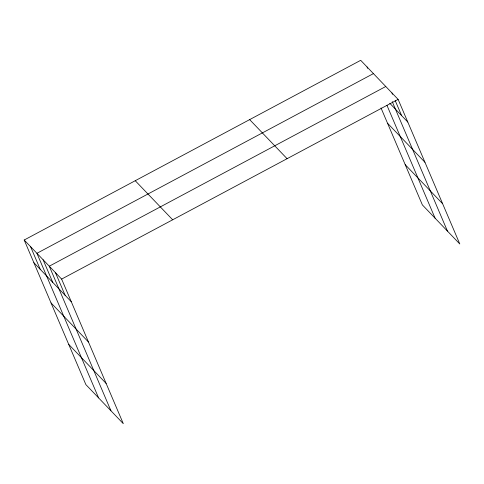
<?xml version="1.0" encoding="UTF-8"?>
<svg xmlns="http://www.w3.org/2000/svg" width="484" height="484" viewBox="0 0 484 484"><rect width="100%" height="100%" fill="white"/><g stroke="black" fill="none" stroke-linecap="round" stroke-linejoin="round"><path stroke-width="0.73" d="M24.2 240.016L61.631 279.093L123.305 423.681L85.874 384.605L24.2 240.016L360.695 60.319L398.126 99.395L459.8 243.984L422.369 204.907L381.017 107.95M373.424 73.604L36.923 253.301L98.597 397.89M385.778 86.497L49.277 266.2L110.951 410.789M61.631 279.093L398.126 99.395M389.777 103.249L407.794 122.053M387.527 123.214L424.952 162.291M405.211 164.669L442.636 203.746M249.653 119.621L287.085 158.691M135.242 180.72L172.673 219.79M33.862 262.673L71.293 301.75M51.026 302.911L88.457 341.988M68.71 344.372L106.141 383.443M391.949 92.946L392.536 94.32M395.174 100.497L401.617 115.603M392.221 101.604L447.446 231.086M386.934 105.282L435.098 218.193M367.06 66.961L367.646 68.335M55.454 272.643L65.116 295.3M43.1 259.751L52.768 282.408M30.565 246.658L40.226 269.316"/></g></svg>
